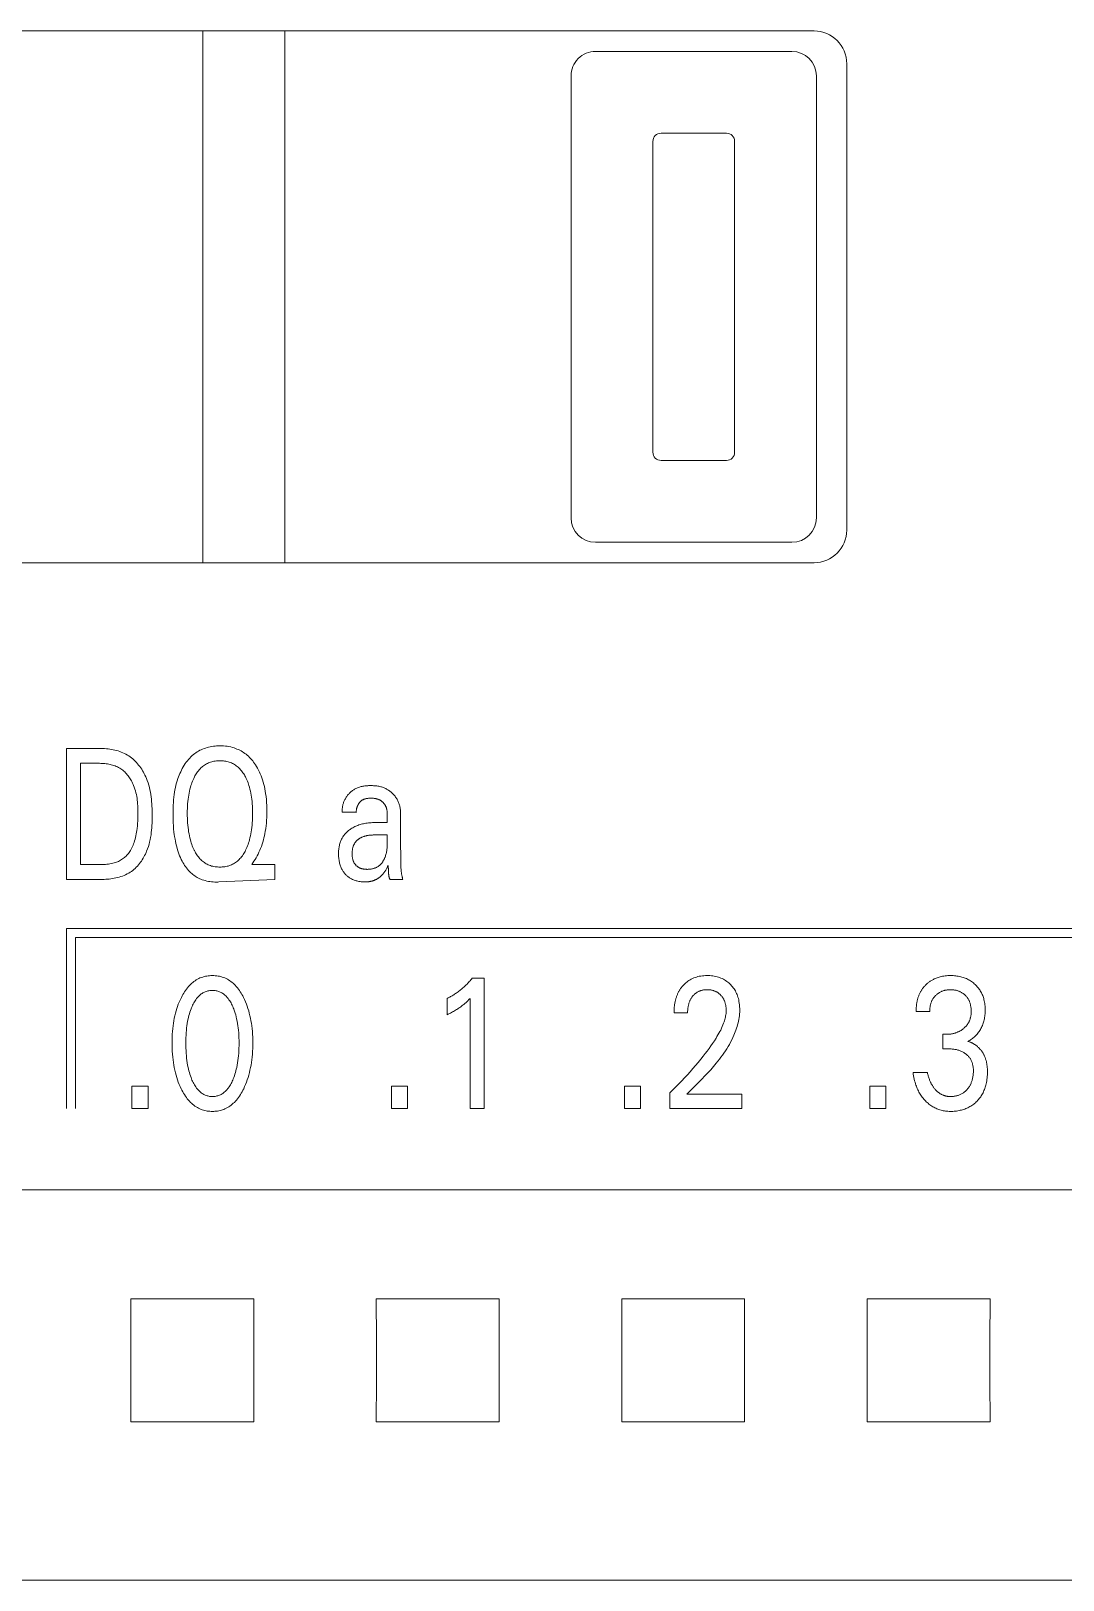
# Model space of a CAD drawing. Header units: millimetres. Extents: x -135 to 420, y 0 to 297.
# Drawn here: x 235.42 to 248.04, y 133.59 to 152.52 of the extents above; entities that cross this region are included whole.
import ezdxf

# ---------------------------------------------------------------- set-up
doc = ezdxf.new("R2010")
doc.units = ezdxf.units.MM
doc.layers.add('eProC - L2', color=41, linetype='Continuous', lineweight=20)

msp = doc.modelspace()

# ---------------------------------------------------------------- linework, layer by layer
at = {"layer": 'eProC - L2', "linetype": 'Continuous'}
for p, q in [((231.796, 152.524), (244.996, 152.524)), ((237.526, 146.024), (237.526, 152.524)), ((238.526, 146.024), (238.526, 152.524)), ((244.726, 152.274), (242.326, 152.274)), ((245.396, 152.124), (245.396, 146.424)), ((242.026, 151.974), (242.026, 146.574)), ((245.026, 146.574), (245.026, 151.974)), ((243.026, 147.374), (243.026, 151.174)), ((243.126, 151.274), (243.926, 151.274)), ((244.026, 151.174), (244.026, 147.374)), ((243.926, 147.274), (243.126, 147.274)), ((242.326, 146.274), (244.726, 146.274)), ((231.796, 146.024), (244.996, 146.024)), ((235.856, 142.154), (235.856, 143.754)), ((235.856, 143.754), (236.262, 143.754)), ((236.031, 143.573), (236.031, 142.335)), ((236.262, 143.573), (236.031, 143.573)), ((239.402, 142.977), (239.229, 142.977)), ((239.63, 142.848), (239.779, 142.848)), ((239.779, 142.951), (239.779, 142.948)), ((239.779, 142.948), (239.779, 142.944)), ((239.779, 142.848), (239.779, 142.944)), ((239.943, 142.942), (239.943, 142.554)), ((239.779, 142.696), (239.621, 142.696)), ((239.945, 142.386), (239.944, 142.47)), ((236.031, 142.335), (236.297, 142.335)), ((238.136, 142.355), (238.122, 142.335)), ((238.122, 142.335), (238.405, 142.335)), ((238.405, 142.335), (238.405, 142.154)), ((239.793, 142.285), (239.793, 142.274)), ((239.946, 142.325), (239.945, 142.386)), ((236.296, 142.154), (235.856, 142.154)), ((238.405, 142.154), (237.721, 142.122)), ((239.968, 142.154), (239.812, 142.154)), ((235.857, 141.554), (235.857, 139.354)), ((259.906, 141.554), (235.857, 141.554)), ((235.967, 141.444), (235.967, 139.354)), ((259.796, 141.444), (235.967, 141.444)), ((240.818, 140.945), (240.963, 140.945)), ((240.963, 140.945), (240.963, 139.354)), ((240.512, 140.499), (240.512, 140.699)), ((240.792, 139.354), (240.792, 140.698)), ((243.451, 140.522), (243.285, 140.522)), ((246.41, 140.538), (246.244, 140.538)), ((246.571, 140.082), (246.571, 140.261)), ((246.571, 140.261), (246.628, 140.261)), ((246.64, 140.082), (246.571, 140.082)), ((246.208, 139.791), (246.383, 139.791)), ((236.658, 139.354), (236.658, 139.624)), ((236.658, 139.624), (236.855, 139.624)), ((236.855, 139.624), (236.855, 139.354)), ((239.829, 139.354), (239.829, 139.624)), ((239.829, 139.624), (240.027, 139.624)), ((240.027, 139.624), (240.027, 139.354)), ((242.678, 139.354), (242.678, 139.624)), ((242.678, 139.624), (242.876, 139.624)), ((242.876, 139.624), (242.876, 139.354)), ((245.677, 139.354), (245.677, 139.624)), ((245.677, 139.624), (245.875, 139.624)), ((245.875, 139.624), (245.875, 139.354)), ((243.232, 139.354), (243.232, 139.546)), ((243.441, 139.529), (244.115, 139.529)), ((244.115, 139.529), (244.115, 139.354)), ((236.855, 139.354), (236.658, 139.354)), ((240.027, 139.354), (239.829, 139.354)), ((240.963, 139.354), (240.792, 139.354)), ((242.876, 139.354), (242.678, 139.354)), ((244.115, 139.354), (243.232, 139.354)), ((245.875, 139.354), (245.677, 139.354)), ((289.996, 138.358), (224.796, 138.358)), ((238.148, 137.026), (236.645, 137.026)), ((241.148, 137.026), (239.645, 137.026)), ((244.148, 137.026), (242.645, 137.026)), ((247.148, 137.026), (245.645, 137.026)), ((238.148, 135.522), (236.645, 135.522)), ((241.148, 135.522), (239.645, 135.522)), ((244.148, 135.522), (242.645, 135.522)), ((247.148, 135.522), (245.645, 135.522)), ((289.596, 133.589), (225.196, 133.589))]:
    msp.add_line(p, q, dxfattribs=at)
for points in [[(236.296, 142.154), (236.317, 142.154), (236.338, 142.155), (236.359, 142.156), (236.379, 142.158), (236.4, 142.16), (236.421, 142.163), (236.442, 142.167), (236.462, 142.171), (236.483, 142.176), (236.503, 142.181), (236.523, 142.187), (236.543, 142.194), (236.562, 142.202), (236.581, 142.21), (236.599, 142.22), (236.618, 142.229), (236.635, 142.24), (236.651, 142.251), (236.667, 142.263), (236.682, 142.275), (236.696, 142.288), (236.71, 142.302), (236.724, 142.316), (236.737, 142.331), (236.749, 142.346), (236.761, 142.362), (236.773, 142.378), (236.784, 142.394), (236.794, 142.411), (236.804, 142.428), (236.813, 142.446), (236.822, 142.463), (236.83, 142.481), (236.838, 142.499), (236.849, 142.527), (236.859, 142.554), (236.867, 142.582), (236.874, 142.61), (236.881, 142.639), (236.886, 142.667), (236.891, 142.696), (236.895, 142.725), (236.898, 142.754), (236.901, 142.784), (236.903, 142.813), (236.904, 142.842), (236.905, 142.872), (236.906, 142.901), (236.906, 142.931), (236.906, 142.96), (236.905, 142.989), (236.905, 143.019), (236.903, 143.048), (236.902, 143.077), (236.899, 143.106), (236.896, 143.135), (236.893, 143.164), (236.888, 143.193), (236.883, 143.221), (236.878, 143.249), (236.871, 143.278), (236.863, 143.306), (236.855, 143.333), (236.845, 143.361), (236.834, 143.388), (236.826, 143.407), (236.817, 143.426), (236.808, 143.445), (236.798, 143.463), (236.788, 143.482), (236.777, 143.499), (236.765, 143.517), (236.753, 143.534), (236.74, 143.551), (236.727, 143.567), (236.713, 143.582), (236.699, 143.597), (236.684, 143.612), (236.669, 143.625), (236.653, 143.639), (236.637, 143.651), (236.62, 143.663), (236.602, 143.673), (236.584, 143.683), (236.566, 143.693), (236.547, 143.701), (236.528, 143.709), (236.508, 143.716), (236.489, 143.723), (236.469, 143.728), (236.448, 143.734), (236.428, 143.738), (236.407, 143.742), (236.386, 143.745), (236.366, 143.748), (236.345, 143.75), (236.324, 143.752), (236.303, 143.753), (236.282, 143.754), (236.262, 143.754)], [(238.136, 142.355), (238.15, 142.375), (238.164, 142.397), (238.177, 142.418), (238.189, 142.44), (238.2, 142.463), (238.211, 142.486), (238.222, 142.509), (238.231, 142.532), (238.241, 142.557), (238.25, 142.583), (238.258, 142.609), (238.265, 142.635), (238.272, 142.661), (238.278, 142.687), (238.284, 142.714), (238.288, 142.74), (238.294, 142.774), (238.298, 142.808), (238.302, 142.842), (238.304, 142.877), (238.306, 142.911), (238.307, 142.945), (238.308, 142.98), (238.307, 143.017), (238.306, 143.055), (238.304, 143.092), (238.301, 143.13), (238.297, 143.167), (238.292, 143.204), (238.288, 143.232), (238.282, 143.26), (238.277, 143.287), (238.27, 143.315), (238.263, 143.342), (238.254, 143.369), (238.245, 143.396), (238.237, 143.419), (238.227, 143.443), (238.217, 143.466), (238.206, 143.489), (238.194, 143.511), (238.181, 143.533), (238.168, 143.554), (238.157, 143.57), (238.146, 143.586), (238.134, 143.601), (238.122, 143.616), (238.109, 143.631), (238.096, 143.644), (238.082, 143.658), (238.067, 143.671), (238.053, 143.683), (238.038, 143.694), (238.023, 143.704), (238.008, 143.714), (237.992, 143.724), (237.975, 143.732), (237.959, 143.74), (237.942, 143.747), (237.925, 143.754), (237.908, 143.76), (237.887, 143.766), (237.865, 143.772), (237.844, 143.776), (237.822, 143.78), (237.8, 143.782), (237.778, 143.784), (237.755, 143.785), (237.733, 143.786), (237.713, 143.785), (237.693, 143.785), (237.674, 143.783), (237.654, 143.781), (237.634, 143.778), (237.614, 143.774), (237.595, 143.77), (237.576, 143.765), (237.557, 143.759), (237.539, 143.753), (237.522, 143.746), (237.505, 143.739), (237.489, 143.731), (237.472, 143.722), (237.456, 143.712), (237.441, 143.702), (237.426, 143.691), (237.411, 143.68), (237.395, 143.666), (237.379, 143.651), (237.364, 143.636), (237.349, 143.62), (237.336, 143.603), (237.322, 143.586), (237.31, 143.569)], [(236.262, 143.573), (236.278, 143.572), (236.294, 143.572), (236.31, 143.571), (236.326, 143.569), (236.342, 143.567), (236.358, 143.565), (236.374, 143.562), (236.39, 143.559), (236.406, 143.555), (236.421, 143.551), (236.436, 143.546), (236.452, 143.541), (236.466, 143.535), (236.481, 143.528), (236.495, 143.521), (236.509, 143.513), (236.522, 143.505), (236.535, 143.496), (236.547, 143.487), (236.558, 143.477), (236.57, 143.467), (236.58, 143.456), (236.591, 143.445), (236.601, 143.433), (236.61, 143.421), (236.62, 143.409), (236.628, 143.396), (236.637, 143.383), (236.645, 143.37), (236.652, 143.357), (236.66, 143.343), (236.666, 143.329), (236.673, 143.315), (236.679, 143.301), (236.687, 143.279), (236.694, 143.257), (236.701, 143.235), (236.707, 143.213), (236.712, 143.191), (236.716, 143.168), (236.72, 143.145), (236.723, 143.122), (236.725, 143.1), (236.727, 143.077), (236.729, 143.054), (236.73, 143.031), (236.73, 143.007), (236.731, 142.984), (236.731, 142.961), (236.731, 142.93), (236.73, 142.899), (236.729, 142.868), (236.727, 142.837), (236.724, 142.806), (236.721, 142.775), (236.718, 142.753), (236.715, 142.731), (236.711, 142.709), (236.707, 142.687), (236.702, 142.666), (236.696, 142.644), (236.69, 142.623), (236.685, 142.605), (236.679, 142.588), (236.672, 142.571), (236.665, 142.554), (236.657, 142.538), (236.648, 142.521), (236.639, 142.506), (236.632, 142.494), (236.624, 142.482), (236.615, 142.471), (236.606, 142.46), (236.597, 142.449), (236.587, 142.439), (236.577, 142.429), (236.566, 142.42), (236.555, 142.411), (236.543, 142.403), (236.532, 142.395), (236.519, 142.388), (236.507, 142.381), (236.494, 142.374), (236.481, 142.369), (236.468, 142.363), (236.454, 142.359), (236.441, 142.354), (236.423, 142.35), (236.406, 142.346), (236.388, 142.342), (236.37, 142.34), (236.352, 142.338), (236.334, 142.336), (236.315, 142.336), (236.297, 142.335)], [(237.31, 143.569), (237.296, 143.548), (237.285, 143.529), (237.274, 143.509), (237.263, 143.49), (237.254, 143.47), (237.244, 143.449), (237.236, 143.429), (237.228, 143.408), (237.22, 143.387), (237.212, 143.36), (237.204, 143.332), (237.196, 143.305), (237.19, 143.277), (237.184, 143.249), (237.179, 143.221), (237.175, 143.192), (237.171, 143.16), (237.167, 143.127), (237.165, 143.095), (237.163, 143.062), (237.161, 143.029), (237.16, 142.996), (237.16, 142.964), (237.16, 142.925), (237.161, 142.886), (237.163, 142.848), (237.165, 142.809), (237.168, 142.771), (237.172, 142.732), (237.176, 142.704), (237.18, 142.676), (237.185, 142.647), (237.19, 142.619), (237.196, 142.592), (237.202, 142.564), (237.21, 142.536), (237.216, 142.513), (237.224, 142.489), (237.232, 142.466), (237.241, 142.443), (237.25, 142.421), (237.261, 142.398), (237.272, 142.376), (237.281, 142.359), (237.291, 142.342), (237.302, 142.325), (237.313, 142.309), (237.324, 142.293), (237.337, 142.277), (237.35, 142.263), (237.363, 142.248), (237.377, 142.235), (237.39, 142.224), (237.402, 142.213), (237.415, 142.203), (237.429, 142.194), (237.443, 142.185), (237.457, 142.177), (237.472, 142.169), (237.486, 142.162), (237.501, 142.155), (237.517, 142.149), (237.535, 142.143), (237.554, 142.138), (237.573, 142.133), (237.592, 142.129), (237.612, 142.126), (237.631, 142.124), (237.651, 142.122), (237.67, 142.121), (237.69, 142.121), (237.706, 142.121), (237.721, 142.122)], [(237.422, 142.505), (237.419, 142.51), (237.411, 142.527), (237.404, 142.545), (237.396, 142.563), (237.39, 142.581), (237.384, 142.599), (237.378, 142.617), (237.373, 142.636), (237.366, 142.661), (237.361, 142.685), (237.356, 142.71), (237.351, 142.736), (237.348, 142.761), (237.344, 142.786), (237.341, 142.815), (237.339, 142.844), (237.337, 142.874), (237.336, 142.903), (237.335, 142.932), (237.335, 142.961), (237.335, 142.99), (237.336, 143.019), (237.337, 143.048), (237.339, 143.076), (237.342, 143.105), (237.345, 143.134), (237.348, 143.158), (237.352, 143.183), (237.356, 143.208), (237.361, 143.233), (237.367, 143.257), (237.373, 143.281), (237.379, 143.3), (237.385, 143.318), (237.391, 143.335), (237.398, 143.353), (237.405, 143.37), (237.413, 143.388), (237.421, 143.405), (237.428, 143.418), (237.436, 143.432), (237.444, 143.445), (237.452, 143.457), (237.461, 143.47), (237.471, 143.482), (237.48, 143.494), (237.491, 143.505), (237.501, 143.516), (237.512, 143.525), (237.522, 143.534), (237.533, 143.542), (237.544, 143.55), (237.556, 143.558), (237.568, 143.565), (237.58, 143.571), (237.593, 143.577), (237.605, 143.582), (237.619, 143.587), (237.633, 143.591), (237.647, 143.595), (237.661, 143.598), (237.675, 143.6), (237.69, 143.602), (237.704, 143.603), (237.719, 143.604), (237.733, 143.604), (237.748, 143.604), (237.762, 143.603), (237.777, 143.602), (237.791, 143.6), (237.806, 143.598), (237.82, 143.595), (237.834, 143.591), (237.848, 143.587), (237.862, 143.582), (237.874, 143.577), (237.887, 143.571), (237.899, 143.565), (237.911, 143.558), (237.923, 143.55), (237.934, 143.542), (237.945, 143.534), (237.956, 143.525), (237.966, 143.516), (237.977, 143.505), (237.987, 143.494), (237.997, 143.482), (238.006, 143.47), (238.015, 143.457), (238.024, 143.444), (238.032, 143.431), (238.039, 143.418), (238.046, 143.405)], [(238.046, 143.405), (238.055, 143.388), (238.062, 143.371), (238.07, 143.353), (238.077, 143.335), (238.083, 143.318), (238.089, 143.3), (238.094, 143.281), (238.101, 143.257), (238.106, 143.233), (238.111, 143.208), (238.116, 143.183), (238.12, 143.158), (238.123, 143.134), (238.126, 143.105), (238.128, 143.076), (238.13, 143.048), (238.131, 143.019), (238.132, 142.99), (238.132, 142.961), (238.132, 142.932), (238.132, 142.903), (238.13, 142.873), (238.128, 142.844), (238.126, 142.815), (238.123, 142.786), (238.12, 142.76), (238.116, 142.735), (238.112, 142.71), (238.107, 142.685), (238.101, 142.66), (238.095, 142.635), (238.09, 142.617), (238.084, 142.599), (238.078, 142.581), (238.071, 142.563), (238.064, 142.545), (238.056, 142.527), (238.048, 142.51), (238.041, 142.496), (238.033, 142.482), (238.025, 142.469), (238.017, 142.456), (238.008, 142.443), (237.999, 142.43), (237.989, 142.418), (237.978, 142.407), (237.968, 142.395), (237.957, 142.386), (237.947, 142.377), (237.936, 142.368), (237.924, 142.36), (237.913, 142.352), (237.9, 142.345), (237.888, 142.338), (237.875, 142.332), (237.863, 142.327), (237.849, 142.322), (237.835, 142.317), (237.821, 142.313), (237.806, 142.31), (237.792, 142.308), (237.777, 142.306), (237.763, 142.305), (237.748, 142.304), (237.733, 142.304), (237.719, 142.304), (237.704, 142.305), (237.689, 142.306), (237.675, 142.308), (237.66, 142.31), (237.646, 142.313), (237.632, 142.317), (237.618, 142.322), (237.604, 142.327), (237.591, 142.332), (237.579, 142.338), (237.566, 142.345), (237.554, 142.352), (237.543, 142.36), (237.531, 142.368), (237.52, 142.377), (237.51, 142.386), (237.499, 142.395), (237.489, 142.406), (237.479, 142.417), (237.47, 142.429), (237.461, 142.441), (237.452, 142.453), (237.444, 142.466), (237.436, 142.478), (237.429, 142.491), (237.422, 142.505)], [(239.943, 142.942), (239.943, 142.954), (239.943, 142.966), (239.942, 142.979), (239.941, 142.991), (239.94, 143.003), (239.938, 143.015), (239.936, 143.027), (239.933, 143.039), (239.931, 143.051), (239.928, 143.062), (239.925, 143.072), (239.921, 143.083), (239.917, 143.093), (239.913, 143.103), (239.909, 143.113), (239.904, 143.123), (239.899, 143.133), (239.893, 143.142), (239.887, 143.151), (239.881, 143.16), (239.875, 143.169), (239.868, 143.177), (239.861, 143.185), (239.854, 143.193), (239.846, 143.201), (239.839, 143.208), (239.831, 143.215), (239.822, 143.222), (239.814, 143.229), (239.806, 143.235), (239.797, 143.241), (239.788, 143.247), (239.779, 143.253), (239.769, 143.258), (239.76, 143.263), (239.75, 143.267), (239.74, 143.272), (239.73, 143.276), (239.72, 143.279), (239.71, 143.283), (239.699, 143.286), (239.689, 143.289), (239.678, 143.291), (239.665, 143.294), (239.652, 143.296), (239.639, 143.297), (239.626, 143.299), (239.612, 143.299), (239.599, 143.3), (239.586, 143.3), (239.574, 143.3), (239.563, 143.3), (239.551, 143.3), (239.54, 143.299), (239.528, 143.299), (239.517, 143.297), (239.505, 143.296), (239.494, 143.294), (239.482, 143.293), (239.471, 143.29), (239.46, 143.288), (239.449, 143.285), (239.438, 143.281), (239.427, 143.278), (239.417, 143.274), (239.406, 143.269), (239.396, 143.265), (239.387, 143.26), (239.378, 143.255), (239.37, 143.25), (239.362, 143.244), (239.353, 143.238), (239.345, 143.232), (239.337, 143.226), (239.33, 143.219), (239.322, 143.212), (239.315, 143.205), (239.308, 143.197), (239.302, 143.19), (239.295, 143.182), (239.289, 143.174), (239.283, 143.165), (239.277, 143.157), (239.272, 143.148), (239.267, 143.14), (239.262, 143.131), (239.258, 143.122), (239.254, 143.113), (239.25, 143.104), (239.246, 143.095), (239.243, 143.086), (239.24, 143.076), (239.238, 143.067), (239.235, 143.057), (239.233, 143.048), (239.232, 143.038), (239.23, 143.029), (239.229, 143.019), (239.229, 143.009), (239.228, 143), (239.229, 142.99)], [(239.229, 142.99), (239.229, 142.989), (239.229, 142.988), (239.229, 142.986), (239.229, 142.985), (239.229, 142.984), (239.229, 142.983), (239.229, 142.982), (239.229, 142.981), (239.229, 142.98), (239.229, 142.978), (239.229, 142.977)], [(239.402, 142.977), (239.401, 142.982), (239.401, 142.987), (239.401, 142.993), (239.402, 142.998), (239.402, 143.003), (239.403, 143.008), (239.404, 143.013), (239.405, 143.018), (239.406, 143.023), (239.407, 143.028), (239.409, 143.033), (239.41, 143.038), (239.412, 143.043), (239.414, 143.048), (239.416, 143.053), (239.418, 143.057), (239.421, 143.062), (239.423, 143.067), (239.426, 143.071), (239.428, 143.075), (239.431, 143.08), (239.434, 143.084), (239.437, 143.088), (239.441, 143.092), (239.444, 143.096), (239.447, 143.1), (239.451, 143.103), (239.454, 143.107), (239.458, 143.11), (239.462, 143.114), (239.466, 143.117), (239.47, 143.12), (239.474, 143.122), (239.478, 143.125), (239.483, 143.127), (239.488, 143.13), (239.493, 143.132), (239.498, 143.134), (239.503, 143.136), (239.509, 143.138), (239.514, 143.139), (239.52, 143.141), (239.526, 143.142), (239.531, 143.143), (239.537, 143.144), (239.543, 143.144), (239.549, 143.145), (239.554, 143.145), (239.56, 143.146), (239.566, 143.146), (239.572, 143.146), (239.579, 143.146), (239.585, 143.146), (239.592, 143.146), (239.599, 143.146), (239.605, 143.145), (239.612, 143.145), (239.619, 143.144), (239.625, 143.143), (239.632, 143.142), (239.638, 143.141), (239.644, 143.139), (239.651, 143.138), (239.657, 143.136), (239.663, 143.134), (239.669, 143.132), (239.675, 143.129), (239.681, 143.126), (239.687, 143.124), (239.691, 143.121), (239.696, 143.118), (239.7, 143.116), (239.705, 143.113), (239.709, 143.11), (239.713, 143.107), (239.717, 143.103), (239.721, 143.1), (239.725, 143.096), (239.728, 143.093), (239.732, 143.089), (239.735, 143.085), (239.739, 143.081), (239.742, 143.077), (239.745, 143.073), (239.748, 143.069), (239.751, 143.064), (239.753, 143.06), (239.756, 143.055), (239.759, 143.05), (239.761, 143.045), (239.764, 143.039), (239.766, 143.034), (239.768, 143.028), (239.769, 143.022), (239.771, 143.016), (239.772, 143.01), (239.774, 143.004), (239.775, 142.999), (239.776, 142.993), (239.776, 142.987), (239.777, 142.981), (239.778, 142.975), (239.778, 142.969), (239.778, 142.963)], [(239.778, 142.963), (239.779, 142.961), (239.779, 142.959), (239.779, 142.957), (239.779, 142.955), (239.779, 142.953), (239.779, 142.951)], [(239.63, 142.848), (239.614, 142.848), (239.598, 142.847), (239.582, 142.846), (239.566, 142.845), (239.55, 142.844), (239.534, 142.842), (239.518, 142.839), (239.504, 142.837), (239.49, 142.834), (239.475, 142.831), (239.461, 142.827), (239.447, 142.823), (239.433, 142.819), (239.42, 142.814), (239.407, 142.809), (239.394, 142.803), (239.382, 142.798), (239.37, 142.792), (239.358, 142.785), (239.346, 142.778), (239.334, 142.771), (239.325, 142.764), (239.316, 142.758), (239.307, 142.751), (239.298, 142.743), (239.289, 142.736), (239.281, 142.728), (239.273, 142.72), (239.265, 142.711), (239.258, 142.703), (239.251, 142.694), (239.244, 142.685), (239.238, 142.675), (239.232, 142.666), (239.226, 142.656), (239.221, 142.646), (239.216, 142.636), (239.212, 142.625), (239.208, 142.615), (239.204, 142.604), (239.201, 142.593), (239.197, 142.581), (239.194, 142.569), (239.192, 142.557), (239.19, 142.545), (239.188, 142.533), (239.186, 142.52), (239.185, 142.508), (239.185, 142.495), (239.184, 142.483), (239.184, 142.47), (239.184, 142.457), (239.184, 142.443), (239.185, 142.43), (239.186, 142.416), (239.188, 142.403), (239.19, 142.389), (239.192, 142.376), (239.195, 142.363), (239.197, 142.351), (239.2, 142.34), (239.204, 142.328), (239.207, 142.317), (239.212, 142.306), (239.216, 142.295), (239.221, 142.284), (239.227, 142.274), (239.231, 142.265), (239.237, 142.257), (239.242, 142.249), (239.248, 142.241), (239.254, 142.233), (239.26, 142.225), (239.266, 142.218), (239.273, 142.211), (239.28, 142.204), (239.287, 142.197), (239.295, 142.191), (239.302, 142.185), (239.31, 142.179), (239.318, 142.173), (239.326, 142.168), (239.335, 142.163), (239.343, 142.159), (239.354, 142.153), (239.365, 142.149), (239.375, 142.144), (239.387, 142.141), (239.398, 142.137), (239.409, 142.134), (239.42, 142.131), (239.433, 142.129), (239.446, 142.127), (239.459, 142.125), (239.472, 142.124), (239.485, 142.123), (239.497, 142.122), (239.51, 142.122)], [(239.35, 142.469), (239.35, 142.475), (239.35, 142.481), (239.35, 142.486), (239.351, 142.492), (239.351, 142.498), (239.352, 142.503), (239.353, 142.509), (239.353, 142.515), (239.354, 142.521), (239.355, 142.526), (239.356, 142.532), (239.358, 142.538), (239.359, 142.543), (239.36, 142.549), (239.362, 142.554), (239.364, 142.559), (239.366, 142.565), (239.368, 142.57), (239.37, 142.575), (239.373, 142.58), (239.375, 142.585), (239.378, 142.59), (239.381, 142.595), (239.384, 142.6), (239.387, 142.604), (239.39, 142.608), (239.393, 142.612), (239.396, 142.616), (239.4, 142.62), (239.404, 142.624), (239.407, 142.628), (239.411, 142.631), (239.415, 142.635), (239.419, 142.638), (239.423, 142.641), (239.428, 142.645), (239.432, 142.648), (239.436, 142.651), (239.441, 142.654), (239.445, 142.656), (239.45, 142.659), (239.455, 142.662), (239.459, 142.664), (239.464, 142.666), (239.469, 142.669), (239.474, 142.671), (239.481, 142.674), (239.488, 142.676), (239.495, 142.679), (239.502, 142.681), (239.509, 142.683), (239.516, 142.685), (239.524, 142.687), (239.531, 142.688), (239.539, 142.69), (239.546, 142.691), (239.553, 142.692), (239.561, 142.693), (239.568, 142.693), (239.576, 142.694), (239.583, 142.695), (239.591, 142.695), (239.598, 142.695), (239.606, 142.696), (239.613, 142.696), (239.621, 142.696)], [(239.779, 142.696), (239.779, 142.601), (239.779, 142.59), (239.778, 142.579), (239.778, 142.568), (239.778, 142.557), (239.777, 142.545), (239.776, 142.534), (239.775, 142.523), (239.773, 142.512), (239.772, 142.501), (239.77, 142.49), (239.768, 142.479), (239.765, 142.469), (239.762, 142.458), (239.759, 142.447), (239.756, 142.436), (239.752, 142.426), (239.75, 142.419), (239.747, 142.413), (239.744, 142.406), (239.741, 142.4), (239.738, 142.393), (239.734, 142.387), (239.731, 142.381), (239.727, 142.375), (239.724, 142.369), (239.72, 142.363), (239.716, 142.357), (239.711, 142.352), (239.707, 142.346), (239.702, 142.341), (239.698, 142.336), (239.693, 142.331), (239.688, 142.327), (239.683, 142.322), (239.677, 142.318), (239.672, 142.314), (239.666, 142.31), (239.659, 142.306), (239.653, 142.302), (239.647, 142.299), (239.64, 142.296), (239.633, 142.293), (239.626, 142.291), (239.619, 142.289), (239.612, 142.286), (239.605, 142.285), (239.598, 142.283), (239.59, 142.281), (239.583, 142.28), (239.575, 142.279), (239.568, 142.278), (239.56, 142.278), (239.553, 142.277), (239.545, 142.277), (239.538, 142.276), (239.531, 142.276), (239.524, 142.277), (239.517, 142.277), (239.51, 142.277), (239.503, 142.278), (239.497, 142.278), (239.49, 142.279), (239.483, 142.281), (239.477, 142.282), (239.47, 142.283), (239.464, 142.285), (239.458, 142.287), (239.451, 142.289), (239.445, 142.292), (239.439, 142.295), (239.433, 142.298), (239.428, 142.301), (239.424, 142.304), (239.419, 142.307), (239.414, 142.31), (239.41, 142.314), (239.406, 142.317), (239.401, 142.321), (239.397, 142.325), (239.393, 142.33), (239.39, 142.334), (239.386, 142.338), (239.383, 142.343), (239.379, 142.347), (239.376, 142.352), (239.373, 142.357), (239.371, 142.362), (239.368, 142.368), (239.365, 142.375), (239.362, 142.381), (239.36, 142.388), (239.358, 142.394), (239.357, 142.401), (239.355, 142.407), (239.354, 142.414), (239.353, 142.421), (239.352, 142.428), (239.351, 142.435), (239.351, 142.442), (239.35, 142.449), (239.35, 142.456), (239.35, 142.462), (239.35, 142.469)], [(239.944, 142.47), (239.944, 142.498), (239.943, 142.526), (239.943, 142.554)], [(239.51, 142.122), (239.517, 142.122), (239.524, 142.123), (239.531, 142.123), (239.538, 142.124), (239.545, 142.124), (239.552, 142.125), (239.559, 142.126), (239.566, 142.127), (239.573, 142.128), (239.579, 142.13), (239.586, 142.131), (239.593, 142.133), (239.6, 142.135), (239.606, 142.137), (239.612, 142.139), (239.618, 142.141), (239.624, 142.143), (239.629, 142.146), (239.635, 142.148), (239.64, 142.151), (239.646, 142.154), (239.651, 142.157), (239.657, 142.16), (239.662, 142.163), (239.667, 142.167), (239.672, 142.17), (239.677, 142.174), (239.682, 142.177), (239.687, 142.181), (239.692, 142.185), (239.697, 142.19), (239.702, 142.194), (239.707, 142.199), (239.711, 142.203), (239.716, 142.208), (239.721, 142.213), (239.725, 142.218), (239.729, 142.223), (239.733, 142.228), (239.737, 142.233), (239.741, 142.239), (239.745, 142.244), (239.749, 142.249), (239.753, 142.255), (239.757, 142.261), (239.761, 142.268), (239.764, 142.274), (239.769, 142.282), (239.773, 142.289), (239.777, 142.297), (239.783, 142.311), (239.79, 142.324)], [(239.79, 142.324), (239.79, 142.319), (239.791, 142.313), (239.791, 142.307), (239.792, 142.302), (239.792, 142.296), (239.792, 142.291), (239.793, 142.285)], [(239.793, 142.274), (239.793, 142.263), (239.794, 142.252)], [(239.794, 142.252), (239.794, 142.246), (239.794, 142.241), (239.795, 142.236), (239.795, 142.231), (239.795, 142.226), (239.796, 142.222), (239.796, 142.217), (239.797, 142.212), (239.797, 142.207), (239.798, 142.203), (239.799, 142.198), (239.799, 142.193), (239.8, 142.189), (239.802, 142.184), (239.802, 142.181), (239.803, 142.177), (239.804, 142.174), (239.805, 142.17), (239.806, 142.167), (239.808, 142.164), (239.809, 142.16), (239.81, 142.157), (239.812, 142.154)], [(239.958, 142.204), (239.957, 142.211), (239.955, 142.218), (239.954, 142.225), (239.952, 142.236), (239.951, 142.247), (239.95, 142.258), (239.949, 142.269), (239.948, 142.28), (239.947, 142.291), (239.947, 142.302), (239.946, 142.313), (239.946, 142.325)], [(239.968, 142.154), (239.967, 142.161), (239.965, 142.168), (239.964, 142.175), (239.963, 142.182), (239.961, 142.189), (239.958, 142.204)], [(238.024, 139.594), (238.036, 139.621), (238.048, 139.648), (238.058, 139.676), (238.068, 139.703), (238.077, 139.731), (238.086, 139.76), (238.094, 139.791), (238.101, 139.822), (238.108, 139.853), (238.114, 139.884), (238.119, 139.916), (238.123, 139.947), (238.127, 139.982), (238.13, 140.017), (238.132, 140.052), (238.134, 140.087), (238.135, 140.122), (238.135, 140.157), (238.135, 140.191), (238.134, 140.226), (238.132, 140.26), (238.13, 140.295), (238.127, 140.329), (238.123, 140.363), (238.118, 140.395), (238.113, 140.426), (238.107, 140.456), (238.101, 140.487), (238.093, 140.518), (238.085, 140.548), (238.076, 140.576), (238.067, 140.603), (238.057, 140.63), (238.046, 140.657), (238.034, 140.684), (238.022, 140.71), (238.013, 140.728), (238.003, 140.746), (237.993, 140.763), (237.982, 140.78), (237.971, 140.797), (237.959, 140.813), (237.947, 140.829), (237.934, 140.844), (237.92, 140.859), (237.908, 140.871), (237.895, 140.883), (237.882, 140.894), (237.868, 140.905), (237.854, 140.915), (237.84, 140.924), (237.825, 140.933), (237.809, 140.941), (237.794, 140.948), (237.778, 140.954), (237.761, 140.96), (237.745, 140.965), (237.728, 140.969), (237.711, 140.972), (237.694, 140.975), (237.676, 140.976), (237.659, 140.977), (237.642, 140.978), (237.624, 140.977), (237.607, 140.976), (237.59, 140.975), (237.573, 140.972), (237.556, 140.969), (237.539, 140.965), (237.523, 140.96), (237.506, 140.954), (237.49, 140.948), (237.475, 140.941), (237.459, 140.933), (237.444, 140.924), (237.43, 140.915), (237.416, 140.905), (237.402, 140.894), (237.389, 140.883), (237.376, 140.871), (237.364, 140.859), (237.35, 140.844), (237.337, 140.829), (237.324, 140.813), (237.313, 140.797), (237.301, 140.78), (237.291, 140.763), (237.281, 140.746), (237.271, 140.728), (237.262, 140.71), (237.258, 140.703)], [(240.818, 140.945), (240.809, 140.934), (240.801, 140.924), (240.792, 140.914), (240.782, 140.904), (240.773, 140.894), (240.764, 140.884), (240.754, 140.874), (240.744, 140.864), (240.734, 140.855), (240.724, 140.846), (240.715, 140.837), (240.705, 140.828), (240.695, 140.819), (240.685, 140.811), (240.675, 140.803), (240.665, 140.795), (240.654, 140.787), (240.644, 140.779), (240.633, 140.771), (240.622, 140.763), (240.613, 140.757), (240.603, 140.75), (240.593, 140.744), (240.583, 140.738), (240.573, 140.732), (240.563, 140.726), (240.553, 140.72), (240.543, 140.715), (240.532, 140.709), (240.522, 140.704), (240.512, 140.699)], [(243.415, 140.877), (243.408, 140.87), (243.401, 140.862), (243.395, 140.856), (243.39, 140.85), (243.385, 140.844), (243.38, 140.838), (243.375, 140.831), (243.37, 140.825), (243.365, 140.818), (243.361, 140.812), (243.356, 140.805), (243.352, 140.798), (243.348, 140.791), (243.344, 140.784), (243.34, 140.777), (243.336, 140.77), (243.333, 140.762), (243.329, 140.754), (243.326, 140.747), (243.322, 140.739), (243.319, 140.731), (243.316, 140.723), (243.313, 140.715), (243.311, 140.706), (243.308, 140.698), (243.306, 140.69), (243.304, 140.682), (243.301, 140.673), (243.3, 140.665), (243.298, 140.657), (243.296, 140.646), (243.294, 140.636), (243.292, 140.626), (243.291, 140.615), (243.289, 140.605), (243.288, 140.595), (243.287, 140.584), (243.287, 140.574), (243.286, 140.564), (243.285, 140.553), (243.285, 140.543), (243.285, 140.532), (243.285, 140.522)], [(243.441, 139.529), (243.478, 139.565), (243.515, 139.602), (243.552, 139.639), (243.589, 139.676), (243.626, 139.713), (243.662, 139.751), (243.698, 139.789), (243.733, 139.827), (243.767, 139.867), (243.801, 139.907), (243.82, 139.931), (243.839, 139.955), (243.858, 139.98), (243.877, 140.005), (243.895, 140.031), (243.912, 140.057), (243.929, 140.083), (243.945, 140.11), (243.961, 140.137), (243.976, 140.164), (243.99, 140.192), (244.004, 140.22), (244.017, 140.248), (244.025, 140.269), (244.034, 140.29), (244.042, 140.311), (244.049, 140.333), (244.056, 140.354), (244.062, 140.376), (244.068, 140.398), (244.073, 140.42), (244.077, 140.442), (244.081, 140.464), (244.084, 140.487), (244.086, 140.509), (244.088, 140.531), (244.089, 140.554), (244.088, 140.575), (244.087, 140.597), (244.086, 140.618), (244.083, 140.64), (244.079, 140.661), (244.075, 140.682), (244.071, 140.698), (244.066, 140.714), (244.061, 140.73), (244.056, 140.745), (244.049, 140.76), (244.042, 140.775), (244.035, 140.79), (244.027, 140.803), (244.018, 140.816), (244.009, 140.829), (243.999, 140.841), (243.989, 140.853), (243.978, 140.865), (243.967, 140.876), (243.955, 140.887), (243.942, 140.897), (243.929, 140.907), (243.916, 140.916), (243.902, 140.925), (243.888, 140.932), (243.873, 140.94), (243.858, 140.947), (243.842, 140.953), (243.827, 140.958), (243.811, 140.962), (243.794, 140.966), (243.777, 140.97), (243.759, 140.973), (243.741, 140.975), (243.723, 140.977), (243.705, 140.978), (243.687, 140.978), (243.668, 140.977), (243.65, 140.976), (243.631, 140.975), (243.613, 140.972), (243.594, 140.969), (243.576, 140.965), (243.56, 140.96), (243.543, 140.955), (243.527, 140.949), (243.512, 140.942), (243.496, 140.935), (243.481, 140.926), (243.467, 140.918), (243.453, 140.908), (243.44, 140.898), (243.428, 140.888), (243.415, 140.877)], [(246.44, 140.923), (246.432, 140.919), (246.425, 140.915), (246.418, 140.91), (246.411, 140.905), (246.404, 140.9), (246.398, 140.895), (246.391, 140.89), (246.385, 140.885), (246.378, 140.879), (246.372, 140.873), (246.366, 140.868), (246.36, 140.862), (246.354, 140.856), (246.349, 140.85), (246.343, 140.844), (246.338, 140.838), (246.333, 140.832), (246.328, 140.825), (246.323, 140.819), (246.318, 140.812), (246.314, 140.805), (246.309, 140.798), (246.305, 140.791), (246.301, 140.784), (246.297, 140.777), (246.293, 140.769), (246.289, 140.761), (246.285, 140.754), (246.282, 140.746), (246.279, 140.738), (246.276, 140.73), (246.273, 140.722), (246.27, 140.714), (246.267, 140.706), (246.265, 140.697), (246.262, 140.689), (246.26, 140.681), (246.258, 140.672), (246.256, 140.662), (246.254, 140.652), (246.252, 140.642), (246.25, 140.631), (246.249, 140.621), (246.248, 140.611), (246.247, 140.6), (246.246, 140.59), (246.245, 140.579), (246.245, 140.569), (246.244, 140.559), (246.244, 140.548), (246.244, 140.538)], [(246.878, 140.173), (246.889, 140.179), (246.9, 140.186), (246.911, 140.193), (246.922, 140.2), (246.932, 140.208), (246.942, 140.216), (246.952, 140.225), (246.962, 140.234), (246.972, 140.243), (246.981, 140.253), (246.99, 140.263), (246.999, 140.274), (247.007, 140.285), (247.015, 140.296), (247.023, 140.307), (247.03, 140.319), (247.037, 140.331), (247.043, 140.343), (247.049, 140.356), (247.054, 140.369), (247.06, 140.382), (247.064, 140.395), (247.068, 140.408), (247.072, 140.421), (247.076, 140.435), (247.079, 140.45), (247.081, 140.465), (247.084, 140.48), (247.085, 140.495), (247.087, 140.51), (247.088, 140.525), (247.088, 140.541), (247.089, 140.556), (247.088, 140.572), (247.088, 140.588), (247.087, 140.604), (247.085, 140.62), (247.083, 140.636), (247.08, 140.652), (247.077, 140.668), (247.074, 140.683), (247.07, 140.696), (247.067, 140.708), (247.062, 140.721), (247.058, 140.733), (247.053, 140.745), (247.048, 140.757), (247.042, 140.768), (247.036, 140.78), (247.029, 140.791), (247.022, 140.802), (247.015, 140.812), (247.008, 140.822), (247, 140.832), (246.991, 140.842), (246.983, 140.852), (246.974, 140.861), (246.965, 140.869), (246.955, 140.878), (246.944, 140.887), (246.933, 140.896), (246.921, 140.904), (246.909, 140.912), (246.897, 140.92), (246.885, 140.927), (246.872, 140.933), (246.859, 140.94), (246.845, 140.945), (246.832, 140.951), (246.818, 140.955), (246.804, 140.96), (246.79, 140.963), (246.775, 140.967), (246.76, 140.97), (246.744, 140.972), (246.729, 140.974), (246.713, 140.976), (246.697, 140.977), (246.682, 140.978), (246.666, 140.978), (246.649, 140.978), (246.633, 140.977), (246.617, 140.976), (246.601, 140.974), (246.585, 140.972), (246.568, 140.969), (246.553, 140.966), (246.54, 140.963), (246.527, 140.96), (246.515, 140.956), (246.502, 140.952), (246.49, 140.947), (246.478, 140.943), (246.466, 140.937), (246.455, 140.931), (246.44, 140.923)], [(237.258, 140.703), (237.246, 140.678), (237.235, 140.653), (237.225, 140.627), (237.216, 140.601), (237.207, 140.574), (237.199, 140.548), (237.19, 140.518), (237.183, 140.487), (237.176, 140.456), (237.17, 140.426), (237.165, 140.395), (237.161, 140.363), (237.157, 140.329), (237.154, 140.295), (237.151, 140.26), (237.15, 140.226), (237.149, 140.191), (237.148, 140.157), (237.149, 140.122), (237.15, 140.087), (237.151, 140.052), (237.154, 140.017), (237.157, 139.982), (237.161, 139.947), (237.165, 139.915), (237.17, 139.884), (237.176, 139.852), (237.182, 139.821), (237.19, 139.79), (237.198, 139.759), (237.206, 139.731), (237.215, 139.703), (237.225, 139.675), (237.236, 139.648), (237.247, 139.621), (237.26, 139.594), (237.269, 139.576), (237.279, 139.558), (237.289, 139.54), (237.3, 139.522), (237.311, 139.505), (237.323, 139.488), (237.335, 139.472), (237.348, 139.456), (237.362, 139.441), (237.374, 139.428), (237.387, 139.416), (237.4, 139.404), (237.414, 139.393), (237.428, 139.383), (237.443, 139.373), (237.458, 139.364), (237.473, 139.356), (237.489, 139.348), (237.504, 139.342), (237.518, 139.337), (237.533, 139.333), (237.548, 139.329), (237.564, 139.325), (237.579, 139.322), (237.595, 139.32), (237.61, 139.319), (237.626, 139.318), (237.642, 139.318), (237.658, 139.318), (237.673, 139.319), (237.689, 139.32), (237.705, 139.322), (237.72, 139.325), (237.735, 139.329), (237.751, 139.333), (237.766, 139.337), (237.78, 139.342), (237.795, 139.348), (237.811, 139.356), (237.826, 139.364), (237.841, 139.373), (237.856, 139.383), (237.87, 139.393), (237.884, 139.404), (237.897, 139.416), (237.91, 139.428), (237.922, 139.441), (237.936, 139.456), (237.949, 139.472), (237.961, 139.488), (237.973, 139.505), (237.984, 139.522), (237.995, 139.54), (238.005, 139.558), (238.015, 139.576), (238.024, 139.594)], [(237.381, 139.732), (237.373, 139.752), (237.367, 139.773), (237.36, 139.793), (237.355, 139.814), (237.35, 139.835), (237.345, 139.856), (237.339, 139.884), (237.334, 139.912), (237.33, 139.941), (237.326, 139.969), (237.323, 139.997), (237.321, 140.029), (237.319, 140.06), (237.317, 140.092), (237.316, 140.123), (237.316, 140.155), (237.316, 140.186), (237.317, 140.217), (237.319, 140.248), (237.321, 140.279), (237.323, 140.31), (237.326, 140.338), (237.33, 140.365), (237.334, 140.393), (237.339, 140.421), (237.345, 140.448), (237.35, 140.469), (237.355, 140.49), (237.361, 140.51), (237.367, 140.531), (237.374, 140.551), (237.381, 140.571), (237.387, 140.585), (237.393, 140.6), (237.4, 140.615), (237.407, 140.629), (237.414, 140.643), (237.422, 140.657), (237.43, 140.67), (237.439, 140.683), (237.449, 140.696), (237.456, 140.705), (237.463, 140.714), (237.471, 140.722), (237.48, 140.731), (237.488, 140.739), (237.497, 140.746), (237.506, 140.753), (237.516, 140.76), (237.525, 140.766), (237.535, 140.771), (237.545, 140.776), (237.555, 140.78), (237.566, 140.784), (237.576, 140.787), (237.587, 140.79), (237.598, 140.792), (237.609, 140.794), (237.62, 140.795), (237.631, 140.796), (237.642, 140.796), (237.653, 140.796), (237.664, 140.795), (237.675, 140.794), (237.686, 140.792), (237.697, 140.79), (237.707, 140.787), (237.718, 140.784), (237.728, 140.78), (237.738, 140.776), (237.748, 140.771), (237.758, 140.766), (237.768, 140.76), (237.777, 140.753), (237.787, 140.746), (237.795, 140.739), (237.804, 140.731), (237.812, 140.722), (237.82, 140.714), (237.828, 140.705), (237.835, 140.696), (237.844, 140.683), (237.853, 140.67), (237.862, 140.657), (237.869, 140.643), (237.877, 140.629), (237.884, 140.615), (237.89, 140.6), (237.896, 140.585), (237.902, 140.571), (237.904, 140.565)], [(240.512, 140.499), (240.525, 140.506), (240.538, 140.513), (240.551, 140.519), (240.564, 140.526), (240.577, 140.533), (240.59, 140.54), (240.602, 140.547), (240.613, 140.554), (240.625, 140.561), (240.636, 140.568), (240.647, 140.575), (240.658, 140.582), (240.668, 140.589), (240.677, 140.596), (240.687, 140.603), (240.696, 140.61), (240.706, 140.618), (240.715, 140.625), (240.723, 140.632), (240.731, 140.639), (240.739, 140.646), (240.747, 140.654), (240.756, 140.662), (240.764, 140.67), (240.778, 140.684), (240.792, 140.698)], [(243.451, 140.522), (243.451, 140.532), (243.451, 140.542), (243.452, 140.553), (243.452, 140.563), (243.453, 140.573), (243.455, 140.583), (243.456, 140.593), (243.458, 140.603), (243.46, 140.612), (243.462, 140.621), (243.464, 140.63), (243.467, 140.639), (243.47, 140.647), (243.473, 140.656), (243.476, 140.664), (243.48, 140.673), (243.483, 140.679), (243.486, 140.686), (243.49, 140.693), (243.494, 140.699), (243.498, 140.705), (243.502, 140.712), (243.506, 140.718), (243.511, 140.724), (243.516, 140.729), (243.52, 140.735), (243.525, 140.74), (243.53, 140.745), (243.535, 140.75), (243.541, 140.755), (243.546, 140.759), (243.552, 140.764), (243.558, 140.768), (243.564, 140.772), (243.569, 140.775), (243.575, 140.779), (243.582, 140.782), (243.588, 140.785), (243.594, 140.788), (243.601, 140.79), (243.607, 140.793), (243.614, 140.795), (243.621, 140.797), (243.629, 140.799), (243.637, 140.801), (243.645, 140.802), (243.653, 140.803), (243.662, 140.804), (243.67, 140.805), (243.678, 140.805), (243.687, 140.805), (243.695, 140.805), (243.703, 140.805), (243.711, 140.805), (243.719, 140.804), (243.727, 140.803), (243.735, 140.802), (243.743, 140.8), (243.751, 140.798), (243.758, 140.796), (243.766, 140.794), (243.773, 140.792), (243.78, 140.789), (243.787, 140.787), (243.794, 140.784), (243.8, 140.78), (243.807, 140.777), (243.813, 140.773), (243.819, 140.769), (243.826, 140.765), (243.831, 140.76), (243.837, 140.756), (243.843, 140.751), (243.848, 140.746), (243.854, 140.741), (243.859, 140.736), (243.863, 140.73), (243.868, 140.725), (243.873, 140.719), (243.877, 140.713), (243.881, 140.707), (243.885, 140.701), (243.888, 140.695), (243.892, 140.688), (243.895, 140.681), (243.899, 140.674), (243.902, 140.667), (243.904, 140.66), (243.907, 140.653), (243.909, 140.645), (243.911, 140.638), (243.913, 140.63), (243.915, 140.623), (243.917, 140.614), (243.918, 140.606), (243.919, 140.597), (243.921, 140.588), (243.921, 140.58), (243.922, 140.571), (243.922, 140.562), (243.923, 140.553), (243.923, 140.545)], [(246.41, 140.538), (246.41, 140.547), (246.41, 140.556), (246.411, 140.565), (246.411, 140.574), (246.412, 140.582), (246.414, 140.591), (246.415, 140.6), (246.417, 140.609), (246.419, 140.618), (246.421, 140.626), (246.423, 140.633), (246.425, 140.641), (246.428, 140.649), (246.431, 140.656), (246.434, 140.663), (246.437, 140.671), (246.441, 140.678), (246.445, 140.685), (246.449, 140.692), (246.453, 140.698), (246.457, 140.705), (246.462, 140.711), (246.467, 140.717), (246.472, 140.723), (246.477, 140.729), (246.482, 140.734), (246.488, 140.74), (246.494, 140.745), (246.5, 140.75), (246.506, 140.755), (246.512, 140.76), (246.519, 140.764), (246.525, 140.768), (246.532, 140.772), (246.539, 140.776), (246.546, 140.78), (246.553, 140.783), (246.56, 140.786), (246.567, 140.789), (246.575, 140.792), (246.582, 140.794), (246.59, 140.796), (246.597, 140.798), (246.605, 140.8), (246.614, 140.801), (246.622, 140.803), (246.63, 140.804), (246.639, 140.804), (246.647, 140.805), (246.656, 140.805), (246.664, 140.805), (246.673, 140.805), (246.681, 140.805), (246.69, 140.805), (246.698, 140.804), (246.707, 140.803), (246.715, 140.801), (246.724, 140.8), (246.732, 140.798), (246.74, 140.796), (246.747, 140.794), (246.755, 140.792), (246.762, 140.789), (246.77, 140.786), (246.777, 140.783), (246.784, 140.78), (246.791, 140.776), (246.798, 140.772), (246.805, 140.768), (246.811, 140.764), (246.818, 140.76), (246.824, 140.755), (246.83, 140.75), (246.836, 140.745), (246.842, 140.74), (246.847, 140.734), (246.853, 140.729), (246.858, 140.723), (246.863, 140.717), (246.867, 140.711), (246.872, 140.705), (246.876, 140.698), (246.88, 140.692), (246.884, 140.685), (246.888, 140.678), (246.891, 140.671), (246.895, 140.663), (246.898, 140.656), (246.901, 140.648), (246.903, 140.641), (246.905, 140.633), (246.908, 140.625), (246.91, 140.617), (246.911, 140.608), (246.913, 140.599), (246.915, 140.59), (246.916, 140.581), (246.917, 140.572), (246.917, 140.563), (246.918, 140.554), (246.918, 140.545), (246.918, 140.536)], [(237.904, 140.565), (237.912, 140.542), (237.92, 140.519), (237.927, 140.496), (237.933, 140.472), (237.938, 140.448), (237.944, 140.421), (237.949, 140.393), (237.953, 140.365), (237.957, 140.338), (237.96, 140.31), (237.963, 140.279), (237.965, 140.248), (237.966, 140.217), (237.967, 140.186), (237.967, 140.155), (237.967, 140.123), (237.966, 140.092), (237.965, 140.06), (237.963, 140.029), (237.96, 139.997), (237.957, 139.969), (237.954, 139.94), (237.949, 139.912), (237.944, 139.884), (237.939, 139.856), (237.934, 139.835), (237.929, 139.814), (237.923, 139.793), (237.917, 139.773), (237.91, 139.752), (237.903, 139.732), (237.897, 139.716), (237.891, 139.701), (237.885, 139.687), (237.878, 139.672), (237.87, 139.657), (237.863, 139.643), (237.854, 139.629), (237.845, 139.616), (237.836, 139.602), (237.828, 139.593), (237.821, 139.584), (237.813, 139.575), (237.805, 139.567), (237.796, 139.559), (237.787, 139.551), (237.778, 139.544), (237.769, 139.537), (237.759, 139.531), (237.749, 139.525), (237.739, 139.52), (237.729, 139.516), (237.718, 139.512), (237.708, 139.508), (237.697, 139.506), (237.686, 139.503), (237.675, 139.501), (237.664, 139.5), (237.653, 139.499), (237.642, 139.499), (237.631, 139.499), (237.619, 139.5), (237.608, 139.501), (237.597, 139.503), (237.587, 139.506), (237.576, 139.508), (237.565, 139.512), (237.555, 139.516), (237.545, 139.52), (237.535, 139.525), (237.525, 139.531), (237.515, 139.537), (237.505, 139.544), (237.496, 139.551), (237.487, 139.559), (237.479, 139.567), (237.471, 139.575), (237.463, 139.584), (237.455, 139.593), (237.448, 139.602), (237.438, 139.616), (237.429, 139.629), (237.421, 139.643), (237.413, 139.657), (237.406, 139.672), (237.399, 139.687), (237.392, 139.701), (237.386, 139.716), (237.381, 139.732)], [(243.923, 140.545), (243.922, 140.529), (243.921, 140.514), (243.919, 140.499), (243.916, 140.484), (243.913, 140.469), (243.91, 140.455), (243.906, 140.44), (243.901, 140.425), (243.897, 140.411), (243.891, 140.396), (243.883, 140.375), (243.874, 140.354), (243.865, 140.333), (243.855, 140.312), (243.844, 140.292), (243.833, 140.272), (243.822, 140.252), (243.81, 140.232), (243.798, 140.213), (243.778, 140.18), (243.757, 140.148), (243.735, 140.117), (243.713, 140.085), (243.69, 140.054), (243.667, 140.024), (243.643, 139.994), (243.612, 139.955), (243.581, 139.916), (243.549, 139.878), (243.516, 139.84), (243.482, 139.803), (243.448, 139.765), (243.414, 139.728), (243.379, 139.691), (243.343, 139.654), (243.306, 139.618), (243.27, 139.581), (243.232, 139.546)], [(246.918, 140.536), (246.918, 140.528), (246.918, 140.521), (246.917, 140.513), (246.917, 140.506), (246.916, 140.499), (246.915, 140.491), (246.914, 140.484), (246.912, 140.477), (246.911, 140.469), (246.909, 140.462), (246.907, 140.455), (246.905, 140.449), (246.903, 140.443), (246.901, 140.437), (246.899, 140.431), (246.896, 140.425), (246.894, 140.419), (246.891, 140.413), (246.888, 140.408), (246.885, 140.402), (246.882, 140.397), (246.878, 140.391), (246.875, 140.386), (246.871, 140.38), (246.867, 140.375), (246.863, 140.37), (246.859, 140.365), (246.855, 140.36), (246.85, 140.355), (246.845, 140.35), (246.841, 140.346), (246.836, 140.341), (246.831, 140.337), (246.826, 140.332), (246.821, 140.328), (246.815, 140.324), (246.81, 140.32), (246.804, 140.315), (246.799, 140.312), (246.793, 140.308), (246.787, 140.304), (246.781, 140.301), (246.775, 140.297), (246.769, 140.294), (246.762, 140.291), (246.755, 140.288), (246.749, 140.285), (246.742, 140.282), (246.734, 140.279), (246.727, 140.277), (246.72, 140.274), (246.713, 140.272), (246.705, 140.27), (246.698, 140.269), (246.69, 140.267), (246.683, 140.266), (246.675, 140.264), (246.667, 140.263), (246.659, 140.263), (246.651, 140.262), (246.643, 140.262), (246.636, 140.261), (246.628, 140.261)], [(247.11, 139.887), (247.109, 139.895), (247.108, 139.903), (247.106, 139.911), (247.105, 139.918), (247.103, 139.926), (247.101, 139.934), (247.099, 139.941), (247.097, 139.949), (247.094, 139.956), (247.092, 139.964), (247.089, 139.971), (247.087, 139.978), (247.084, 139.984), (247.081, 139.991), (247.079, 139.997), (247.076, 140.003), (247.072, 140.01), (247.069, 140.016), (247.066, 140.022), (247.062, 140.028), (247.058, 140.034), (247.055, 140.04), (247.051, 140.046), (247.047, 140.052), (247.043, 140.058), (247.038, 140.063), (247.034, 140.069), (247.029, 140.074), (247.025, 140.08), (247.02, 140.085), (247.015, 140.09), (247.01, 140.095), (247.005, 140.1), (247, 140.104), (246.995, 140.109), (246.99, 140.113), (246.985, 140.118), (246.98, 140.122), (246.974, 140.126), (246.969, 140.13), (246.963, 140.134), (246.957, 140.137), (246.952, 140.141), (246.946, 140.144), (246.94, 140.148), (246.934, 140.151), (246.928, 140.154), (246.922, 140.157), (246.916, 140.159), (246.91, 140.162), (246.903, 140.165), (246.897, 140.167), (246.891, 140.169), (246.884, 140.171), (246.878, 140.173)], [(246.64, 140.082), (246.651, 140.082), (246.662, 140.082), (246.673, 140.081), (246.684, 140.08), (246.695, 140.079), (246.705, 140.077), (246.716, 140.076), (246.726, 140.074), (246.736, 140.072), (246.745, 140.069), (246.755, 140.067), (246.765, 140.064), (246.774, 140.06), (246.784, 140.057), (246.792, 140.053), (246.801, 140.049), (246.81, 140.045), (246.818, 140.04), (246.827, 140.036), (246.835, 140.031), (246.843, 140.025), (246.849, 140.021), (246.855, 140.016), (246.861, 140.011), (246.867, 140.006), (246.873, 140), (246.879, 139.995), (246.884, 139.989), (246.889, 139.983), (246.894, 139.977), (246.899, 139.971), (246.904, 139.965), (246.908, 139.958), (246.912, 139.951), (246.916, 139.944), (246.919, 139.938), (246.922, 139.93), (246.925, 139.923), (246.928, 139.916), (246.931, 139.909), (246.933, 139.901), (246.935, 139.892), (246.938, 139.883), (246.939, 139.874), (246.941, 139.864), (246.942, 139.855), (246.943, 139.845), (246.944, 139.836), (246.944, 139.826), (246.944, 139.817), (246.944, 139.805), (246.944, 139.793), (246.943, 139.781), (246.942, 139.769), (246.941, 139.758), (246.939, 139.746), (246.938, 139.734), (246.935, 139.723), (246.933, 139.714), (246.931, 139.705), (246.928, 139.696), (246.926, 139.687), (246.923, 139.678), (246.919, 139.669), (246.916, 139.661), (246.912, 139.652), (246.908, 139.644), (246.904, 139.636), (246.9, 139.628), (246.895, 139.621), (246.89, 139.614), (246.885, 139.607), (246.88, 139.6), (246.874, 139.593), (246.869, 139.586), (246.863, 139.58), (246.856, 139.573), (246.85, 139.567), (246.843, 139.561), (246.836, 139.555), (246.829, 139.55), (246.822, 139.545), (246.814, 139.54), (246.807, 139.535), (246.799, 139.531), (246.791, 139.526), (246.783, 139.523), (246.774, 139.519), (246.766, 139.516), (246.757, 139.513), (246.749, 139.51), (246.74, 139.508), (246.731, 139.506), (246.721, 139.504), (246.711, 139.502), (246.702, 139.501), (246.692, 139.5), (246.682, 139.5), (246.673, 139.499), (246.663, 139.499)], [(246.208, 139.791), (246.21, 139.771), (246.213, 139.751), (246.217, 139.732), (246.221, 139.713), (246.226, 139.693), (246.231, 139.674), (246.237, 139.655), (246.242, 139.64), (246.247, 139.626), (246.253, 139.611), (246.259, 139.596), (246.265, 139.582), (246.272, 139.568), (246.279, 139.554), (246.287, 139.54), (246.295, 139.528), (246.303, 139.515), (246.311, 139.503), (246.32, 139.491), (246.329, 139.479), (246.339, 139.467), (246.349, 139.456), (246.359, 139.445), (246.369, 139.435), (246.38, 139.425), (246.39, 139.416), (246.401, 139.407), (246.413, 139.398), (246.424, 139.39), (246.436, 139.382), (246.448, 139.374), (246.46, 139.368), (246.472, 139.361), (246.484, 139.355), (246.497, 139.35), (246.51, 139.344), (246.522, 139.34), (246.536, 139.336), (246.549, 139.332), (246.562, 139.329), (246.576, 139.326), (246.59, 139.323), (246.604, 139.321), (246.619, 139.32), (246.633, 139.319), (246.647, 139.318), (246.661, 139.318), (246.677, 139.318), (246.692, 139.318), (246.708, 139.319), (246.723, 139.321), (246.738, 139.322), (246.753, 139.325), (246.769, 139.327), (246.784, 139.331), (246.797, 139.334), (246.811, 139.338), (246.825, 139.342), (246.838, 139.346), (246.851, 139.351), (246.864, 139.357), (246.877, 139.363), (246.89, 139.369), (246.902, 139.376), (246.914, 139.383), (246.926, 139.39), (246.937, 139.398), (246.948, 139.406), (246.959, 139.415), (246.969, 139.424), (246.98, 139.433), (246.99, 139.443), (246.999, 139.453), (247.008, 139.463), (247.017, 139.474), (247.025, 139.485), (247.034, 139.496), (247.041, 139.508), (247.048, 139.52), (247.055, 139.532), (247.062, 139.545), (247.068, 139.558), (247.074, 139.571), (247.08, 139.584), (247.085, 139.598), (247.089, 139.612), (247.093, 139.626), (247.097, 139.64), (247.101, 139.654), (247.104, 139.672), (247.108, 139.69), (247.11, 139.709), (247.112, 139.727), (247.114, 139.745), (247.115, 139.764), (247.116, 139.782), (247.116, 139.801), (247.116, 139.818), (247.115, 139.836), (247.114, 139.853), (247.112, 139.87), (247.11, 139.887)], [(246.663, 139.499), (246.656, 139.499), (246.649, 139.5), (246.643, 139.5), (246.636, 139.501), (246.629, 139.501), (246.622, 139.502), (246.616, 139.504), (246.609, 139.505), (246.602, 139.506), (246.596, 139.508), (246.59, 139.51), (246.584, 139.512), (246.579, 139.514), (246.573, 139.516), (246.567, 139.518), (246.562, 139.521), (246.556, 139.524), (246.551, 139.526), (246.546, 139.529), (246.54, 139.532), (246.535, 139.535), (246.529, 139.539), (246.524, 139.543), (246.518, 139.548), (246.512, 139.552), (246.507, 139.556), (246.502, 139.561), (246.497, 139.566), (246.491, 139.571), (246.486, 139.576), (246.482, 139.581), (246.476, 139.587), (246.471, 139.593), (246.466, 139.599), (246.461, 139.605), (246.456, 139.612), (246.452, 139.618), (246.447, 139.625), (246.443, 139.632), (246.439, 139.638), (246.435, 139.646), (246.43, 139.653), (246.426, 139.661), (246.423, 139.669), (246.419, 139.676), (246.415, 139.684), (246.412, 139.692), (246.409, 139.7), (246.406, 139.708), (246.402, 139.718), (246.399, 139.729), (246.396, 139.739), (246.393, 139.749), (246.39, 139.759), (246.387, 139.77), (246.385, 139.78), (246.383, 139.791)], [(236.645, 135.522), (236.646, 136.021), (236.646, 136.527), (236.645, 137.026)], [(238.148, 135.522), (238.147, 136.021), (238.147, 136.527), (238.148, 137.026)], [(239.645, 135.522), (239.646, 136.021), (239.646, 136.527), (239.645, 137.026)], [(241.148, 135.522), (241.147, 136.021), (241.147, 136.527), (241.148, 137.026)], [(242.645, 135.522), (242.646, 136.021), (242.646, 136.527), (242.645, 137.026)], [(244.148, 135.522), (244.147, 136.021), (244.147, 136.527), (244.148, 137.026)], [(245.645, 135.522), (245.646, 136.021), (245.646, 136.527), (245.645, 137.026)], [(247.148, 135.522), (247.147, 136.021), (247.147, 136.527), (247.148, 137.026)]]:
    msp.add_lwpolyline(points, dxfattribs=at)
for centre, radius, start, end in [((244.996, 152.124), 0.4, 0, 90), ((242.326, 151.974), 0.3, 90, 180.0017), ((244.726, 151.974), 0.3, 0, 90), ((243.126, 151.174), 0.1, 90, 180), ((243.926, 151.174), 0.1, 0, 90), ((243.126, 147.374), 0.1, 180, 270), ((243.926, 147.374), 0.1, 270, 0), ((242.326, 146.574), 0.3, 180, 270), ((244.726, 146.574), 0.3, 270, 0), ((244.996, 146.424), 0.4, 270, 0)]:
    msp.add_arc(centre, radius, start, end, dxfattribs=at)

doc.saveas('drawing.dxf')
